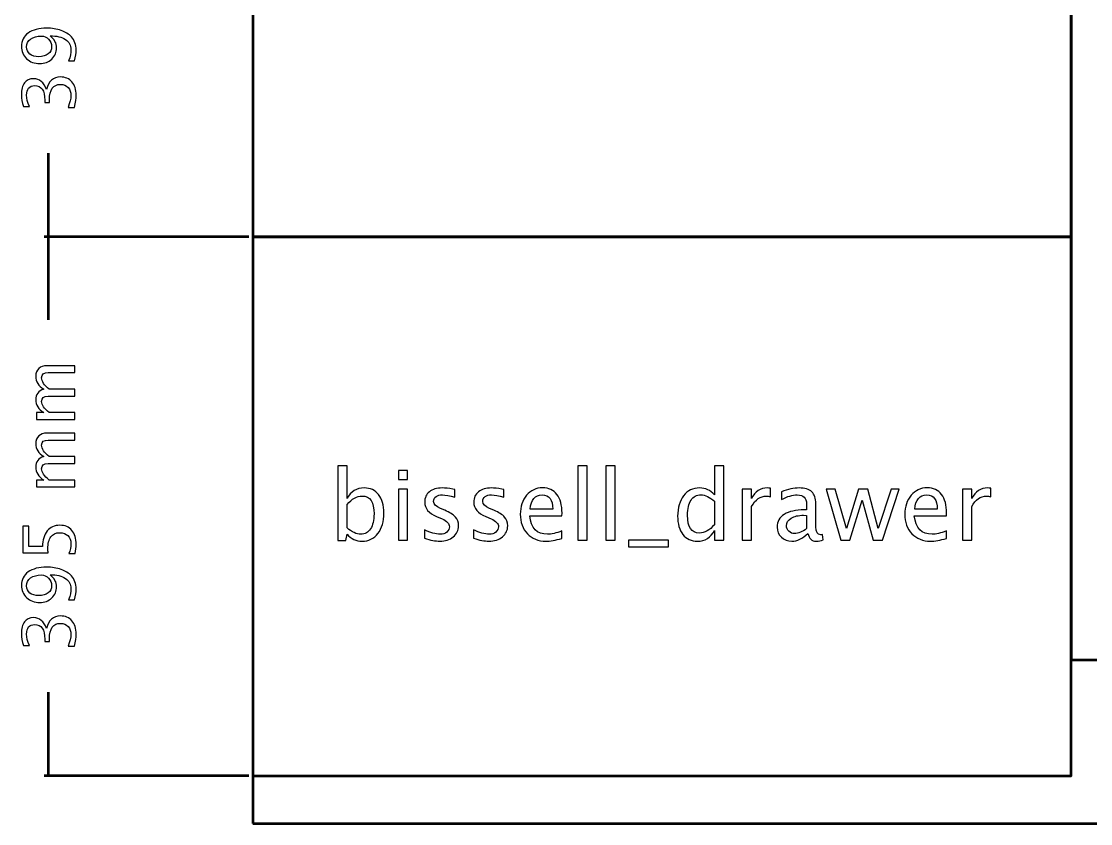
# Model space of a CAD drawing. Header units: centimetres. Extents: x -139 to 139, y -98 to 100.
# Drawn here: x -139 to -60.6, y -98.5 to -39.7 of the extents above; entities that cross this region are included whole.
import ezdxf

# ---------------------------------------------------------------- set-up
doc = ezdxf.new("R2010")
doc.units = ezdxf.units.CM
doc.header["$MEASUREMENT"] = 0
doc.layers.add('Layer 1', color=7, linetype='Continuous')

msp = doc.modelspace()

# ---------------------------------------------------------------- linework, layer by layer
at = {"layer": 'Layer 1', "lineweight": 53}
msp.add_lwpolyline([(-122, -98.5), (121.99998, -98.5), (121.99998, 23.49998), (-122, 23.49998), (-122, -98.5)], close=True, dxfattribs=at)
at = {"layer": 'Layer 1', "color": 3, "lineweight": 53}
msp.add_lwpolyline([(-62, -86.50002), (-18, -86.50002), (-18, -31.50002), (-62, -31.50002), (-62, -86.50002)], close=True, dxfattribs=at)
at = {"layer": 'Layer 1', "color": 202, "lineweight": 53}
for points in [[(-122, -55.50002), (-122, -55.50002), (-122, -16.00002), (-122, -16.00002), (-122, -16.00002), (-122, -16.00002), (-62, -16.00002), (-62, -16.00002), (-62, -16.00002), (-62, -16.00002), (-62, -55.50002), (-62, -55.50002), (-62, -55.50002), (-62, -55.50002), (-122, -55.50002), (-122, -55.50002)], [(-122, -95.00002), (-122, -95.00002), (-122, -55.50002), (-122, -55.50002), (-122, -55.50002), (-122, -55.50002), (-62, -55.50002), (-62, -55.50002), (-62, -55.50002), (-62, -55.50002), (-62, -95.00002), (-62, -95.00002), (-62, -95.00002), (-62, -95.00002), (-122, -95.00002), (-122, -95.00002)]]:
    msp.add_open_spline(points, degree=3, knots=[0, 0, 0, 0, 0.2, 0.2, 0.2, 0.2, 0.4, 0.4, 0.4, 0.4, 0.6, 0.6, 0.6, 0.6, 1, 1, 1, 1], dxfattribs=at)
at = {"layer": 'Layer 1'}
for points, knots in [([(-135.06061, -42.59743), (-135.06061, -42.59743), (-135.49452, -42.59743), (-135.49452, -42.59743), (-135.49452, -42.59743), (-135.38163, -42.27376), (-135.32519, -41.99859), (-135.32519, -41.77105), (-135.32519, -41.77105), (-135.32519, -41.45443), (-135.46013, -41.20661), (-135.73, -41.02845), (-135.73, -41.02845), (-135.99988, -40.8503), (-136.37558, -40.76122), (-136.85624, -40.76122), (-136.85624, -40.76122), (-136.53786, -41.01963), (-136.37823, -41.31332), (-136.37823, -41.64317), (-136.37823, -41.64317), (-136.37823, -41.96508), (-136.49641, -42.23848), (-136.73365, -42.46249), (-136.73365, -42.46249), (-136.9709, -42.68651), (-137.25929, -42.79851), (-137.6006, -42.79851), (-137.6006, -42.79851), (-137.99219, -42.79851), (-138.31674, -42.67945), (-138.57427, -42.44044), (-138.57427, -42.44044), (-138.8318, -42.20232), (-138.96056, -41.90246), (-138.96056, -41.54086), (-138.96056, -41.54086), (-138.96056, -41.12547), (-138.79387, -40.79827), (-138.4605, -40.55926), (-138.4605, -40.55926), (-138.12712, -40.32025), (-137.67116, -40.20031), (-137.09172, -40.20031), (-137.09172, -40.20031), (-136.72307, -40.20031), (-136.37647, -40.25764), (-136.05191, -40.37317), (-136.05191, -40.37317), (-135.72647, -40.4887), (-135.47424, -40.64304), (-135.29344, -40.83795), (-135.29344, -40.83795), (-135.06061, -41.08666), (-134.94419, -41.41474), (-134.94419, -41.82044), (-134.94419, -41.82044), (-134.94419, -42.02064), (-134.983, -42.27905), (-135.06061, -42.59743)], [0, 0, 0, 0, 0.0625, 0.0625, 0.0625, 0.0625, 0.125, 0.125, 0.125, 0.125, 0.1875, 0.1875, 0.1875, 0.1875, 0.25, 0.25, 0.25, 0.25, 0.3125, 0.3125, 0.3125, 0.3125, 0.375, 0.375, 0.375, 0.375, 0.4375, 0.4375, 0.4375, 0.4375, 0.5, 0.5, 0.5, 0.5, 0.5625, 0.5625, 0.5625, 0.5625, 0.625, 0.625, 0.625, 0.625, 0.6875, 0.6875, 0.6875, 0.6875, 0.75, 0.75, 0.75, 0.75, 0.8125, 0.8125, 0.8125, 0.8125, 0.875, 0.875, 0.875, 0.875, 1, 1, 1, 1]), ([(-137.68703, -42.29051), (-137.39599, -42.29051), (-137.16581, -42.22437), (-136.99647, -42.09208), (-136.99647, -42.09208), (-136.82802, -41.95979), (-136.74335, -41.78163), (-136.74335, -41.55674), (-136.74335, -41.55674), (-136.74335, -41.34066), (-136.81656, -41.15634), (-136.96296, -41.00464), (-136.96296, -41.00464), (-137.10936, -40.85295), (-137.28663, -40.7771), (-137.49301, -40.7771), (-137.49301, -40.7771), (-137.81933, -40.7771), (-138.08214, -40.8503), (-138.28058, -40.99759), (-138.28058, -40.99759), (-138.4799, -41.14399), (-138.57956, -41.33625), (-138.57956, -41.57526), (-138.57956, -41.57526), (-138.57956, -41.79839), (-138.50019, -41.97301), (-138.34144, -42.10001), (-138.34144, -42.10001), (-138.18269, -42.22701), (-137.96485, -42.29051), (-137.68703, -42.29051)], [0, 0, 0, 0, 0.11111111, 0.11111111, 0.11111111, 0.11111111, 0.22222222, 0.22222222, 0.22222222, 0.22222222, 0.33333333, 0.33333333, 0.33333333, 0.33333333, 0.44444444, 0.44444444, 0.44444444, 0.44444444, 0.55555556, 0.55555556, 0.55555556, 0.55555556, 0.66666667, 0.66666667, 0.66666667, 0.66666667, 0.77777778, 0.77777778, 0.77777778, 0.77777778, 1, 1, 1, 1]), ([(-135.0659, -46.00702), (-135.0659, -46.00702), (-135.54215, -46.00702), (-135.54215, -46.00702), (-135.54215, -46.00702), (-135.39751, -45.64366), (-135.32519, -45.35879), (-135.32519, -45.14977), (-135.32519, -45.14977), (-135.32519, -44.90371), (-135.39575, -44.70527), (-135.53774, -44.5527), (-135.53774, -44.5527), (-135.67973, -44.40012), (-135.86494, -44.32427), (-136.09248, -44.32427), (-136.09248, -44.32427), (-136.63223, -44.32427), (-136.9021, -44.69998), (-136.9021, -45.4514), (-136.9021, -45.4514), (-136.9021, -45.4514), (-136.9021, -45.65248), (-136.9021, -45.65248), (-136.9021, -45.65248), (-136.9021, -45.65248), (-137.24342, -45.65248), (-137.24342, -45.65248), (-137.24342, -45.65248), (-137.24342, -45.65248), (-137.24606, -45.47433), (-137.24606, -45.47433), (-137.24606, -45.47433), (-137.24606, -44.76789), (-137.49477, -44.41423), (-137.99307, -44.41423), (-137.99307, -44.41423), (-138.38377, -44.41423), (-138.57956, -44.64883), (-138.57956, -45.11714), (-138.57956, -45.11714), (-138.57956, -45.36849), (-138.50724, -45.64719), (-138.3626, -45.9541), (-138.3626, -45.9541), (-138.3626, -45.9541), (-138.8071, -45.9541), (-138.8071, -45.9541), (-138.8071, -45.9541), (-138.90941, -45.65336), (-138.96056, -45.3632), (-138.96056, -45.08451), (-138.96056, -45.08451), (-138.96056, -44.70527), (-138.88471, -44.41335), (-138.73302, -44.2105), (-138.73302, -44.2105), (-138.58221, -44.00766), (-138.3626, -43.90623), (-138.07509, -43.90623), (-138.07509, -43.90623), (-137.62618, -43.90623), (-137.30603, -44.1717), (-137.11553, -44.70351), (-137.11553, -44.70351), (-136.97178, -44.08703), (-136.63399, -43.77923), (-136.10042, -43.77923), (-136.10042, -43.77923), (-135.74058, -43.77923), (-135.45748, -43.89829), (-135.25199, -44.13554), (-135.25199, -44.13554), (-135.0465, -44.37278), (-134.94419, -44.6991), (-134.94419, -45.11361), (-134.94419, -45.11361), (-134.94419, -45.34997), (-134.98476, -45.64719), (-135.0659, -46.00702)], [0, 0, 0, 0, 0.04761905, 0.04761905, 0.04761905, 0.04761905, 0.0952381, 0.0952381, 0.0952381, 0.0952381, 0.14285714, 0.14285714, 0.14285714, 0.14285714, 0.19047619, 0.19047619, 0.19047619, 0.19047619, 0.23809524, 0.23809524, 0.23809524, 0.23809524, 0.28571429, 0.28571429, 0.28571429, 0.28571429, 0.33333333, 0.33333333, 0.33333333, 0.33333333, 0.38095238, 0.38095238, 0.38095238, 0.38095238, 0.42857143, 0.42857143, 0.42857143, 0.42857143, 0.47619048, 0.47619048, 0.47619048, 0.47619048, 0.52380952, 0.52380952, 0.52380952, 0.52380952, 0.57142857, 0.57142857, 0.57142857, 0.57142857, 0.61904762, 0.61904762, 0.61904762, 0.61904762, 0.66666667, 0.66666667, 0.66666667, 0.66666667, 0.71428571, 0.71428571, 0.71428571, 0.71428571, 0.76190476, 0.76190476, 0.76190476, 0.76190476, 0.80952381, 0.80952381, 0.80952381, 0.80952381, 0.85714286, 0.85714286, 0.85714286, 0.85714286, 0.9047619, 0.9047619, 0.9047619, 0.9047619, 1, 1, 1, 1]), ([(-135.03944, -68.88592), (-135.03944, -68.88592), (-137.84402, -68.88592), (-137.84402, -68.88592), (-137.84402, -68.88592), (-137.84402, -68.88592), (-137.84402, -68.37792), (-137.84402, -68.37792), (-137.84402, -68.37792), (-137.84402, -68.37792), (-137.31397, -68.37792), (-137.31397, -68.37792), (-137.31397, -68.37792), (-137.70644, -68.1301), (-137.90223, -67.8126), (-137.90223, -67.42366), (-137.90223, -67.42366), (-137.90223, -67.04883), (-137.70644, -66.79395), (-137.31397, -66.65813), (-137.31397, -66.65813), (-137.70996, -66.41736), (-137.90752, -66.10339), (-137.90752, -65.71798), (-137.90752, -65.71798), (-137.90752, -65.47192), (-137.8352, -65.28054), (-137.68968, -65.14384), (-137.68968, -65.14384), (-137.54416, -65.00713), (-137.34043, -64.93834), (-137.07849, -64.93834), (-137.07849, -64.93834), (-137.07849, -64.93834), (-135.03944, -64.93834), (-135.03944, -64.93834), (-135.03944, -64.93834), (-135.03944, -64.93834), (-135.03944, -65.44634), (-135.03944, -65.44634), (-135.03944, -65.44634), (-135.03944, -65.44634), (-136.99471, -65.44634), (-136.99471, -65.44634), (-136.99471, -65.44634), (-137.31397, -65.44634), (-137.4736, -65.57334), (-137.4736, -65.82734), (-137.4736, -65.82734), (-137.4736, -66.09104), (-137.28751, -66.36797), (-136.91445, -66.65813), (-136.91445, -66.65813), (-136.91445, -66.65813), (-135.03944, -66.65813), (-135.03944, -66.65813), (-135.03944, -66.65813), (-135.03944, -66.65813), (-135.03944, -67.16613), (-135.03944, -67.16613), (-135.03944, -67.16613), (-135.03944, -67.16613), (-136.99647, -67.16613), (-136.99647, -67.16613), (-136.99647, -67.16613), (-137.31838, -67.16613), (-137.4789, -67.29489), (-137.4789, -67.5533), (-137.4789, -67.5533), (-137.4789, -67.80995), (-137.29192, -68.08512), (-136.9171, -68.37792), (-136.9171, -68.37792), (-136.9171, -68.37792), (-135.03944, -68.37792), (-135.03944, -68.37792), (-135.03944, -68.37792), (-135.03944, -68.37792), (-135.03944, -68.88592), (-135.03944, -68.88592)], [0, 0, 0, 0, 0.04761905, 0.04761905, 0.04761905, 0.04761905, 0.0952381, 0.0952381, 0.0952381, 0.0952381, 0.14285714, 0.14285714, 0.14285714, 0.14285714, 0.19047619, 0.19047619, 0.19047619, 0.19047619, 0.23809524, 0.23809524, 0.23809524, 0.23809524, 0.28571429, 0.28571429, 0.28571429, 0.28571429, 0.33333333, 0.33333333, 0.33333333, 0.33333333, 0.38095238, 0.38095238, 0.38095238, 0.38095238, 0.42857143, 0.42857143, 0.42857143, 0.42857143, 0.47619048, 0.47619048, 0.47619048, 0.47619048, 0.52380952, 0.52380952, 0.52380952, 0.52380952, 0.57142857, 0.57142857, 0.57142857, 0.57142857, 0.61904762, 0.61904762, 0.61904762, 0.61904762, 0.66666667, 0.66666667, 0.66666667, 0.66666667, 0.71428571, 0.71428571, 0.71428571, 0.71428571, 0.76190476, 0.76190476, 0.76190476, 0.76190476, 0.80952381, 0.80952381, 0.80952381, 0.80952381, 0.85714286, 0.85714286, 0.85714286, 0.85714286, 0.9047619, 0.9047619, 0.9047619, 0.9047619, 1, 1, 1, 1]), ([(-135.03944, -73.82657), (-135.03944, -73.82657), (-137.84402, -73.82657), (-137.84402, -73.82657), (-137.84402, -73.82657), (-137.84402, -73.82657), (-137.84402, -73.31857), (-137.84402, -73.31857), (-137.84402, -73.31857), (-137.84402, -73.31857), (-137.31397, -73.31857), (-137.31397, -73.31857), (-137.31397, -73.31857), (-137.70644, -73.07075), (-137.90223, -72.75325), (-137.90223, -72.36431), (-137.90223, -72.36431), (-137.90223, -71.98948), (-137.70644, -71.7346), (-137.31397, -71.59878), (-137.31397, -71.59878), (-137.70996, -71.35801), (-137.90752, -71.04404), (-137.90752, -70.65863), (-137.90752, -70.65863), (-137.90752, -70.41257), (-137.8352, -70.22119), (-137.68968, -70.08449), (-137.68968, -70.08449), (-137.54416, -69.94778), (-137.34043, -69.87899), (-137.07849, -69.87899), (-137.07849, -69.87899), (-137.07849, -69.87899), (-135.03944, -69.87899), (-135.03944, -69.87899), (-135.03944, -69.87899), (-135.03944, -69.87899), (-135.03944, -70.38699), (-135.03944, -70.38699), (-135.03944, -70.38699), (-135.03944, -70.38699), (-136.99471, -70.38699), (-136.99471, -70.38699), (-136.99471, -70.38699), (-137.31397, -70.38699), (-137.4736, -70.51399), (-137.4736, -70.76799), (-137.4736, -70.76799), (-137.4736, -71.03169), (-137.28751, -71.30862), (-136.91445, -71.59878), (-136.91445, -71.59878), (-136.91445, -71.59878), (-135.03944, -71.59878), (-135.03944, -71.59878), (-135.03944, -71.59878), (-135.03944, -71.59878), (-135.03944, -72.10678), (-135.03944, -72.10678), (-135.03944, -72.10678), (-135.03944, -72.10678), (-136.99647, -72.10678), (-136.99647, -72.10678), (-136.99647, -72.10678), (-137.31838, -72.10678), (-137.4789, -72.23554), (-137.4789, -72.49395), (-137.4789, -72.49395), (-137.4789, -72.7506), (-137.29192, -73.02577), (-136.9171, -73.31857), (-136.9171, -73.31857), (-136.9171, -73.31857), (-135.03944, -73.31857), (-135.03944, -73.31857), (-135.03944, -73.31857), (-135.03944, -73.31857), (-135.03944, -73.82657), (-135.03944, -73.82657)], [0, 0, 0, 0, 0.04761905, 0.04761905, 0.04761905, 0.04761905, 0.0952381, 0.0952381, 0.0952381, 0.0952381, 0.14285714, 0.14285714, 0.14285714, 0.14285714, 0.19047619, 0.19047619, 0.19047619, 0.19047619, 0.23809524, 0.23809524, 0.23809524, 0.23809524, 0.28571429, 0.28571429, 0.28571429, 0.28571429, 0.33333333, 0.33333333, 0.33333333, 0.33333333, 0.38095238, 0.38095238, 0.38095238, 0.38095238, 0.42857143, 0.42857143, 0.42857143, 0.42857143, 0.47619048, 0.47619048, 0.47619048, 0.47619048, 0.52380952, 0.52380952, 0.52380952, 0.52380952, 0.57142857, 0.57142857, 0.57142857, 0.57142857, 0.61904762, 0.61904762, 0.61904762, 0.61904762, 0.66666667, 0.66666667, 0.66666667, 0.66666667, 0.71428571, 0.71428571, 0.71428571, 0.71428571, 0.76190476, 0.76190476, 0.76190476, 0.76190476, 0.80952381, 0.80952381, 0.80952381, 0.80952381, 0.85714286, 0.85714286, 0.85714286, 0.85714286, 0.9047619, 0.9047619, 0.9047619, 0.9047619, 1, 1, 1, 1]), ([(-115.75961, -77.75827), (-115.75961, -77.75827), (-115.75961, -72.2761), (-115.75961, -72.2761), (-115.75961, -72.2761), (-115.75961, -72.2761), (-115.08227, -72.2761), (-115.08227, -72.2761), (-115.08227, -72.2761), (-115.08227, -72.2761), (-115.08227, -74.68323), (-115.08227, -74.68323), (-115.08227, -74.68323), (-114.80475, -74.15994), (-114.3873, -73.89888), (-113.83109, -73.89888), (-113.83109, -73.89888), (-113.38071, -73.89888), (-113.02675, -74.06234), (-112.76805, -74.39042), (-112.76805, -74.39042), (-112.50934, -74.7185), (-112.37999, -75.16653), (-112.37999, -75.7345), (-112.37999, -75.7345), (-112.37999, -76.35304), (-112.52698, -76.85281), (-112.81979, -77.23146), (-112.81979, -77.23146), (-113.1126, -77.61128), (-113.4983, -77.80061), (-113.97573, -77.80061), (-113.97573, -77.80061), (-114.41905, -77.80061), (-114.78829, -77.63127), (-115.08227, -77.29143), (-115.08227, -77.29143), (-115.08227, -77.29143), (-115.16459, -77.75827), (-115.16459, -77.75827), (-115.16459, -77.75827), (-115.16459, -77.75827), (-115.75961, -77.75827), (-115.75961, -77.75827)], [0, 0, 0, 0, 0.08333333, 0.08333333, 0.08333333, 0.08333333, 0.16666667, 0.16666667, 0.16666667, 0.16666667, 0.25, 0.25, 0.25, 0.25, 0.33333333, 0.33333333, 0.33333333, 0.33333333, 0.41666667, 0.41666667, 0.41666667, 0.41666667, 0.5, 0.5, 0.5, 0.5, 0.58333333, 0.58333333, 0.58333333, 0.58333333, 0.66666667, 0.66666667, 0.66666667, 0.66666667, 0.75, 0.75, 0.75, 0.75, 0.83333333, 0.83333333, 0.83333333, 0.83333333, 1, 1, 1, 1]), ([(-111.31931, -73.2921), (-111.31931, -73.2921), (-111.31931, -72.61477), (-111.31931, -72.61477), (-111.31931, -72.61477), (-111.31931, -72.61477), (-110.64197, -72.61477), (-110.64197, -72.61477), (-110.64197, -72.61477), (-110.64197, -72.61477), (-110.64197, -73.2921), (-110.64197, -73.2921), (-110.64197, -73.2921), (-110.64197, -73.2921), (-111.31931, -73.2921), (-111.31931, -73.2921)], [0, 0, 0, 0, 0.2, 0.2, 0.2, 0.2, 0.4, 0.4, 0.4, 0.4, 0.6, 0.6, 0.6, 0.6, 1, 1, 1, 1]), ([(-98.15481, -77.71594), (-98.15481, -77.71594), (-98.15481, -72.2761), (-98.15481, -72.2761), (-98.15481, -72.2761), (-98.15481, -72.2761), (-97.47747, -72.2761), (-97.47747, -72.2761), (-97.47747, -72.2761), (-97.47747, -72.2761), (-97.47747, -77.71594), (-97.47747, -77.71594), (-97.47747, -77.71594), (-97.47747, -77.71594), (-98.15481, -77.71594), (-98.15481, -77.71594)], [0, 0, 0, 0, 0.2, 0.2, 0.2, 0.2, 0.4, 0.4, 0.4, 0.4, 0.6, 0.6, 0.6, 0.6, 1, 1, 1, 1]), ([(-96.11575, -77.71594), (-96.11575, -77.71594), (-96.11575, -72.2761), (-96.11575, -72.2761), (-96.11575, -72.2761), (-96.11575, -72.2761), (-95.43841, -72.2761), (-95.43841, -72.2761), (-95.43841, -72.2761), (-95.43841, -72.2761), (-95.43841, -77.71594), (-95.43841, -77.71594), (-95.43841, -77.71594), (-95.43841, -77.71594), (-96.11575, -77.71594), (-96.11575, -77.71594)], [0, 0, 0, 0, 0.2, 0.2, 0.2, 0.2, 0.4, 0.4, 0.4, 0.4, 0.6, 0.6, 0.6, 0.6, 1, 1, 1, 1]), ([(-88.14296, -77.71594), (-88.14296, -77.71594), (-88.14296, -77.01391), (-88.14296, -77.01391), (-88.14296, -77.01391), (-88.4193, -77.53838), (-88.83558, -77.80061), (-89.39179, -77.80061), (-89.39179, -77.80061), (-89.84335, -77.80061), (-90.19848, -77.63715), (-90.45718, -77.30907), (-90.45718, -77.30907), (-90.71589, -76.98099), (-90.84524, -76.53296), (-90.84524, -75.96499), (-90.84524, -75.96499), (-90.84524, -75.3441), (-90.69825, -74.84433), (-90.40544, -74.46568), (-90.40544, -74.46568), (-90.11146, -74.08821), (-89.72576, -73.89888), (-89.24716, -73.89888), (-89.24716, -73.89888), (-88.80383, -73.89888), (-88.43459, -74.06822), (-88.14296, -74.40806), (-88.14296, -74.40806), (-88.14296, -74.40806), (-88.14296, -72.2761), (-88.14296, -72.2761), (-88.14296, -72.2761), (-88.14296, -72.2761), (-87.46563, -72.2761), (-87.46563, -72.2761), (-87.46563, -72.2761), (-87.46563, -72.2761), (-87.46563, -77.71594), (-87.46563, -77.71594), (-87.46563, -77.71594), (-87.46563, -77.71594), (-88.14296, -77.71594), (-88.14296, -77.71594)], [0, 0, 0, 0, 0.08333333, 0.08333333, 0.08333333, 0.08333333, 0.16666667, 0.16666667, 0.16666667, 0.16666667, 0.25, 0.25, 0.25, 0.25, 0.33333333, 0.33333333, 0.33333333, 0.33333333, 0.41666667, 0.41666667, 0.41666667, 0.41666667, 0.5, 0.5, 0.5, 0.5, 0.58333333, 0.58333333, 0.58333333, 0.58333333, 0.66666667, 0.66666667, 0.66666667, 0.66666667, 0.75, 0.75, 0.75, 0.75, 0.83333333, 0.83333333, 0.83333333, 0.83333333, 1, 1, 1, 1]), ([(-111.31931, -77.71594), (-111.31931, -77.71594), (-111.31931, -73.97649), (-111.31931, -73.97649), (-111.31931, -73.97649), (-111.31931, -73.97649), (-110.64197, -73.97649), (-110.64197, -73.97649), (-110.64197, -73.97649), (-110.64197, -73.97649), (-110.64197, -77.71594), (-110.64197, -77.71594), (-110.64197, -77.71594), (-110.64197, -77.71594), (-111.31931, -77.71594), (-111.31931, -77.71594)], [0, 0, 0, 0, 0.2, 0.2, 0.2, 0.2, 0.4, 0.4, 0.4, 0.4, 0.6, 0.6, 0.6, 0.6, 1, 1, 1, 1]), ([(-109.4143, -77.58188), (-109.4143, -77.58188), (-109.4143, -76.961), (-109.4143, -76.961), (-109.4143, -76.961), (-108.97098, -77.18207), (-108.58645, -77.29261), (-108.25837, -77.29261), (-108.25837, -77.29261), (-108.06316, -77.29261), (-107.90088, -77.23969), (-107.77271, -77.13386), (-107.77271, -77.13386), (-107.64453, -77.0292), (-107.57986, -76.8975), (-107.57986, -76.73874), (-107.57986, -76.73874), (-107.57986, -76.50709), (-107.75977, -76.31541), (-108.11961, -76.16372), (-108.11961, -76.16372), (-108.11961, -76.16372), (-108.51589, -75.99556), (-108.51589, -75.99556), (-108.51589, -75.99556), (-109.10033, -75.75332), (-109.39314, -75.40289), (-109.39314, -74.94781), (-109.39314, -74.94781), (-109.39314, -74.62208), (-109.27789, -74.36572), (-109.04741, -74.17875), (-109.04741, -74.17875), (-108.81693, -73.99178), (-108.50061, -73.89888), (-108.09962, -73.89888), (-108.09962, -73.89888), (-107.89148, -73.89888), (-107.63277, -73.9271), (-107.32586, -73.98472), (-107.32586, -73.98472), (-107.32586, -73.98472), (-107.18474, -74.01177), (-107.18474, -74.01177), (-107.18474, -74.01177), (-107.18474, -74.01177), (-107.18474, -74.57622), (-107.18474, -74.57622), (-107.18474, -74.57622), (-107.56222, -74.46333), (-107.86325, -74.40688), (-108.08786, -74.40688), (-108.08786, -74.40688), (-108.28541, -74.40688), (-108.44181, -74.45039), (-108.56058, -74.53623), (-108.56058, -74.53623), (-108.67817, -74.62208), (-108.73697, -74.73732), (-108.73697, -74.88196), (-108.73697, -74.88196), (-108.73697, -75.08539), (-108.57234, -75.25825), (-108.2419, -75.39819), (-108.2419, -75.39819), (-108.2419, -75.39819), (-107.91617, -75.53577), (-107.91617, -75.53577), (-107.91617, -75.53577), (-107.54693, -75.69099), (-107.28587, -75.85562), (-107.133, -76.02849), (-107.133, -76.02849), (-106.97896, -76.20135), (-106.90252, -76.41772), (-106.90252, -76.67642), (-106.90252, -76.67642), (-106.90252, -77.0045), (-107.03187, -77.27379), (-107.29175, -77.48428), (-107.29175, -77.48428), (-107.55046, -77.69477), (-107.88207, -77.80061), (-108.28541, -77.80061), (-108.28541, -77.80061), (-108.59586, -77.80061), (-108.97098, -77.7277), (-109.4143, -77.58188)], [0, 0, 0, 0, 0.04347826, 0.04347826, 0.04347826, 0.04347826, 0.08695652, 0.08695652, 0.08695652, 0.08695652, 0.13043478, 0.13043478, 0.13043478, 0.13043478, 0.17391304, 0.17391304, 0.17391304, 0.17391304, 0.2173913, 0.2173913, 0.2173913, 0.2173913, 0.26086957, 0.26086957, 0.26086957, 0.26086957, 0.30434783, 0.30434783, 0.30434783, 0.30434783, 0.34782609, 0.34782609, 0.34782609, 0.34782609, 0.39130435, 0.39130435, 0.39130435, 0.39130435, 0.43478261, 0.43478261, 0.43478261, 0.43478261, 0.47826087, 0.47826087, 0.47826087, 0.47826087, 0.52173913, 0.52173913, 0.52173913, 0.52173913, 0.56521739, 0.56521739, 0.56521739, 0.56521739, 0.60869565, 0.60869565, 0.60869565, 0.60869565, 0.65217391, 0.65217391, 0.65217391, 0.65217391, 0.69565217, 0.69565217, 0.69565217, 0.69565217, 0.73913043, 0.73913043, 0.73913043, 0.73913043, 0.7826087, 0.7826087, 0.7826087, 0.7826087, 0.82608696, 0.82608696, 0.82608696, 0.82608696, 0.86956522, 0.86956522, 0.86956522, 0.86956522, 0.91304348, 0.91304348, 0.91304348, 0.91304348, 1, 1, 1, 1]), ([(-105.81714, -77.58188), (-105.81714, -77.58188), (-105.81714, -76.961), (-105.81714, -76.961), (-105.81714, -76.961), (-105.37382, -77.18207), (-104.98929, -77.29261), (-104.66121, -77.29261), (-104.66121, -77.29261), (-104.466, -77.29261), (-104.30372, -77.23969), (-104.17555, -77.13386), (-104.17555, -77.13386), (-104.04737, -77.0292), (-103.9827, -76.8975), (-103.9827, -76.73874), (-103.9827, -76.73874), (-103.9827, -76.50709), (-104.16261, -76.31541), (-104.52245, -76.16372), (-104.52245, -76.16372), (-104.52245, -76.16372), (-104.91873, -75.99556), (-104.91873, -75.99556), (-104.91873, -75.99556), (-105.50317, -75.75332), (-105.79598, -75.40289), (-105.79598, -74.94781), (-105.79598, -74.94781), (-105.79598, -74.62208), (-105.68073, -74.36572), (-105.45025, -74.17875), (-105.45025, -74.17875), (-105.21977, -73.99178), (-104.90345, -73.89888), (-104.50246, -73.89888), (-104.50246, -73.89888), (-104.29432, -73.89888), (-104.03561, -73.9271), (-103.7287, -73.98472), (-103.7287, -73.98472), (-103.7287, -73.98472), (-103.58758, -74.01177), (-103.58758, -74.01177), (-103.58758, -74.01177), (-103.58758, -74.01177), (-103.58758, -74.57622), (-103.58758, -74.57622), (-103.58758, -74.57622), (-103.96506, -74.46333), (-104.26609, -74.40688), (-104.4907, -74.40688), (-104.4907, -74.40688), (-104.68825, -74.40688), (-104.84465, -74.45039), (-104.96342, -74.53623), (-104.96342, -74.53623), (-105.08101, -74.62208), (-105.13981, -74.73732), (-105.13981, -74.88196), (-105.13981, -74.88196), (-105.13981, -75.08539), (-104.97518, -75.25825), (-104.64474, -75.39819), (-104.64474, -75.39819), (-104.64474, -75.39819), (-104.31901, -75.53577), (-104.31901, -75.53577), (-104.31901, -75.53577), (-103.94977, -75.69099), (-103.68871, -75.85562), (-103.53584, -76.02849), (-103.53584, -76.02849), (-103.3818, -76.20135), (-103.30536, -76.41772), (-103.30536, -76.67642), (-103.30536, -76.67642), (-103.30536, -77.0045), (-103.43471, -77.27379), (-103.69459, -77.48428), (-103.69459, -77.48428), (-103.9533, -77.69477), (-104.28491, -77.80061), (-104.68825, -77.80061), (-104.68825, -77.80061), (-104.9987, -77.80061), (-105.37382, -77.7277), (-105.81714, -77.58188)], [0, 0, 0, 0, 0.04347826, 0.04347826, 0.04347826, 0.04347826, 0.08695652, 0.08695652, 0.08695652, 0.08695652, 0.13043478, 0.13043478, 0.13043478, 0.13043478, 0.17391304, 0.17391304, 0.17391304, 0.17391304, 0.2173913, 0.2173913, 0.2173913, 0.2173913, 0.26086957, 0.26086957, 0.26086957, 0.26086957, 0.30434783, 0.30434783, 0.30434783, 0.30434783, 0.34782609, 0.34782609, 0.34782609, 0.34782609, 0.39130435, 0.39130435, 0.39130435, 0.39130435, 0.43478261, 0.43478261, 0.43478261, 0.43478261, 0.47826087, 0.47826087, 0.47826087, 0.47826087, 0.52173913, 0.52173913, 0.52173913, 0.52173913, 0.56521739, 0.56521739, 0.56521739, 0.56521739, 0.60869565, 0.60869565, 0.60869565, 0.60869565, 0.65217391, 0.65217391, 0.65217391, 0.65217391, 0.69565217, 0.69565217, 0.69565217, 0.69565217, 0.73913043, 0.73913043, 0.73913043, 0.73913043, 0.7826087, 0.7826087, 0.7826087, 0.7826087, 0.82608696, 0.82608696, 0.82608696, 0.82608696, 0.86956522, 0.86956522, 0.86956522, 0.86956522, 0.91304348, 0.91304348, 0.91304348, 0.91304348, 1, 1, 1, 1]), ([(-99.34131, -77.596), (-99.7964, -77.7324), (-100.18563, -77.80061), (-100.51018, -77.80061), (-100.51018, -77.80061), (-101.06405, -77.80061), (-101.51443, -77.61716), (-101.86132, -77.25145), (-101.86132, -77.25145), (-102.20822, -76.88574), (-102.38226, -76.41184), (-102.38226, -75.82858), (-102.38226, -75.82858), (-102.38226, -75.26296), (-102.22939, -74.79847), (-101.92247, -74.4351), (-101.92247, -74.4351), (-101.61556, -74.07292), (-101.2228, -73.89183), (-100.74419, -73.89183), (-100.74419, -73.89183), (-100.29146, -73.89183), (-99.94104, -74.05293), (-99.69409, -74.37513), (-99.69409, -74.37513), (-99.44715, -74.69734), (-99.32367, -75.1536), (-99.32367, -75.74509), (-99.32367, -75.74509), (-99.32367, -75.74509), (-99.3272, -75.95205), (-99.3272, -75.95205), (-99.3272, -75.95205), (-99.3272, -75.95205), (-101.69081, -75.95205), (-101.69081, -75.95205), (-101.69081, -75.95205), (-101.59204, -76.84575), (-101.15577, -77.29261), (-100.38318, -77.29261), (-100.38318, -77.29261), (-100.09979, -77.29261), (-99.75289, -77.21264), (-99.34131, -77.05272), (-99.34131, -77.05272), (-99.34131, -77.05272), (-99.34131, -77.596), (-99.34131, -77.596)], [0, 0, 0, 0, 0.07692308, 0.07692308, 0.07692308, 0.07692308, 0.15384615, 0.15384615, 0.15384615, 0.15384615, 0.23076923, 0.23076923, 0.23076923, 0.23076923, 0.30769231, 0.30769231, 0.30769231, 0.30769231, 0.38461538, 0.38461538, 0.38461538, 0.38461538, 0.46153846, 0.46153846, 0.46153846, 0.46153846, 0.53846154, 0.53846154, 0.53846154, 0.53846154, 0.61538462, 0.61538462, 0.61538462, 0.61538462, 0.69230769, 0.69230769, 0.69230769, 0.69230769, 0.76923077, 0.76923077, 0.76923077, 0.76923077, 0.84615385, 0.84615385, 0.84615385, 0.84615385, 1, 1, 1, 1]), ([(-101.65554, -75.44405), (-101.65554, -75.44405), (-100.00454, -75.44405), (-100.00454, -75.44405), (-100.00454, -75.44405), (-100.00454, -74.7479), (-100.26442, -74.39983), (-100.783, -74.39983), (-100.783, -74.39983), (-101.30511, -74.39983), (-101.59556, -74.7479), (-101.65554, -75.44405)], [0, 0, 0, 0, 0.25, 0.25, 0.25, 0.25, 0.5, 0.5, 0.5, 0.5, 1, 1, 1, 1]), ([(-88.14296, -74.87137), (-88.49456, -74.5621), (-88.82735, -74.40688), (-89.1425, -74.40688), (-89.1425, -74.40688), (-89.45294, -74.40688), (-89.69283, -74.53623), (-89.86334, -74.79611), (-89.86334, -74.79611), (-90.03385, -75.05482), (-90.11852, -75.42171), (-90.11852, -75.89678), (-90.11852, -75.89678), (-90.11852, -76.77049), (-89.82924, -77.20794), (-89.24951, -77.20794), (-89.24951, -77.20794), (-88.87321, -77.20794), (-88.50397, -77.00215), (-88.14296, -76.59175), (-88.14296, -76.59175), (-88.14296, -76.59175), (-88.14296, -74.87137), (-88.14296, -74.87137)], [0, 0, 0, 0, 0.14285714, 0.14285714, 0.14285714, 0.14285714, 0.28571429, 0.28571429, 0.28571429, 0.28571429, 0.42857143, 0.42857143, 0.42857143, 0.42857143, 0.57142857, 0.57142857, 0.57142857, 0.57142857, 0.71428571, 0.71428571, 0.71428571, 0.71428571, 1, 1, 1, 1]), ([(-86.10861, -77.71594), (-86.10861, -77.71594), (-86.10861, -73.97649), (-86.10861, -73.97649), (-86.10861, -73.97649), (-86.10861, -73.97649), (-85.43127, -73.97649), (-85.43127, -73.97649), (-85.43127, -73.97649), (-85.43127, -73.97649), (-85.43127, -74.68323), (-85.43127, -74.68323), (-85.43127, -74.68323), (-85.16199, -74.15994), (-84.77158, -73.89888), (-84.25887, -73.89888), (-84.25887, -73.89888), (-84.18949, -73.89888), (-84.11659, -73.90476), (-84.04133, -73.91652), (-84.04133, -73.91652), (-84.04133, -73.91652), (-84.04133, -74.55035), (-84.04133, -74.55035), (-84.04133, -74.55035), (-84.15892, -74.51154), (-84.2624, -74.49155), (-84.35177, -74.49155), (-84.35177, -74.49155), (-84.78216, -74.49155), (-85.14199, -74.74555), (-85.43127, -75.25473), (-85.43127, -75.25473), (-85.43127, -75.25473), (-85.43127, -77.71594), (-85.43127, -77.71594), (-85.43127, -77.71594), (-85.43127, -77.71594), (-86.10861, -77.71594), (-86.10861, -77.71594)], [0, 0, 0, 0, 0.09090909, 0.09090909, 0.09090909, 0.09090909, 0.18181818, 0.18181818, 0.18181818, 0.18181818, 0.27272727, 0.27272727, 0.27272727, 0.27272727, 0.36363636, 0.36363636, 0.36363636, 0.36363636, 0.45454545, 0.45454545, 0.45454545, 0.45454545, 0.54545455, 0.54545455, 0.54545455, 0.54545455, 0.63636364, 0.63636364, 0.63636364, 0.63636364, 0.72727273, 0.72727273, 0.72727273, 0.72727273, 0.81818182, 0.81818182, 0.81818182, 0.81818182, 1, 1, 1, 1]), ([(-81.29436, -77.23969), (-81.70123, -77.61363), (-82.09282, -77.80061), (-82.46911, -77.80061), (-82.46911, -77.80061), (-82.77838, -77.80061), (-83.03591, -77.70418), (-83.23935, -77.51015), (-83.23935, -77.51015), (-83.44396, -77.31612), (-83.54626, -77.07153), (-83.54626, -76.77637), (-83.54626, -76.77637), (-83.54626, -76.36833), (-83.37458, -76.05436), (-83.03121, -75.83563), (-83.03121, -75.83563), (-82.68784, -75.61691), (-82.19512, -75.50755), (-81.55307, -75.50755), (-81.55307, -75.50755), (-81.55307, -75.50755), (-81.39432, -75.50755), (-81.39432, -75.50755), (-81.39432, -75.50755), (-81.39432, -75.50755), (-81.39432, -75.05717), (-81.39432, -75.05717), (-81.39432, -75.05717), (-81.39432, -74.62325), (-81.62009, -74.40688), (-82.07283, -74.40688), (-82.07283, -74.40688), (-82.42325, -74.40688), (-82.8066, -74.51742), (-83.22171, -74.73849), (-83.22171, -74.73849), (-83.22171, -74.73849), (-83.22171, -74.1811), (-83.22171, -74.1811), (-83.22171, -74.1811), (-82.76545, -73.99296), (-82.33506, -73.89888), (-81.93171, -73.89888), (-81.93171, -73.89888), (-81.51661, -73.89888), (-81.2097, -73.99296), (-81.01332, -74.18228), (-81.01332, -74.18228), (-80.81576, -74.3716), (-80.71698, -74.66323), (-80.71698, -75.05717), (-80.71698, -75.05717), (-80.71698, -75.05717), (-80.71698, -76.74698), (-80.71698, -76.74698), (-80.71698, -76.74698), (-80.71698, -77.13386), (-80.59821, -77.32788), (-80.3595, -77.32788), (-80.3595, -77.32788), (-80.3301, -77.32788), (-80.28659, -77.32318), (-80.22897, -77.31377), (-80.22897, -77.31377), (-80.22897, -77.31377), (-80.18076, -77.69007), (-80.18076, -77.69007), (-80.18076, -77.69007), (-80.33481, -77.76415), (-80.50414, -77.80061), (-80.68994, -77.80061), (-80.68994, -77.80061), (-81.00626, -77.80061), (-81.20734, -77.61363), (-81.29436, -77.23969)], [0, 0, 0, 0, 0.05, 0.05, 0.05, 0.05, 0.1, 0.1, 0.1, 0.1, 0.15, 0.15, 0.15, 0.15, 0.2, 0.2, 0.2, 0.2, 0.25, 0.25, 0.25, 0.25, 0.3, 0.3, 0.3, 0.3, 0.35, 0.35, 0.35, 0.35, 0.4, 0.4, 0.4, 0.4, 0.45, 0.45, 0.45, 0.45, 0.5, 0.5, 0.5, 0.5, 0.55, 0.55, 0.55, 0.55, 0.6, 0.6, 0.6, 0.6, 0.65, 0.65, 0.65, 0.65, 0.7, 0.7, 0.7, 0.7, 0.75, 0.75, 0.75, 0.75, 0.8, 0.8, 0.8, 0.8, 0.85, 0.85, 0.85, 0.85, 0.9, 0.9, 0.9, 0.9, 1, 1, 1, 1]), ([(-78.88841, -77.71594), (-78.88841, -77.71594), (-79.96086, -73.97649), (-79.96086, -73.97649), (-79.96086, -73.97649), (-79.96086, -73.97649), (-79.29999, -73.97649), (-79.29999, -73.97649), (-79.29999, -73.97649), (-79.29999, -73.97649), (-78.47801, -76.87986), (-78.47801, -76.87986), (-78.47801, -76.87986), (-78.47801, -76.87986), (-77.59136, -73.97649), (-77.59136, -73.97649), (-77.59136, -73.97649), (-77.59136, -73.97649), (-76.91403, -73.97649), (-76.91403, -73.97649), (-76.91403, -73.97649), (-76.91403, -73.97649), (-76.13439, -76.87515), (-76.13439, -76.87515), (-76.13439, -76.87515), (-76.13439, -76.87515), (-75.1913, -73.97649), (-75.1913, -73.97649), (-75.1913, -73.97649), (-75.1913, -73.97649), (-74.61274, -73.97649), (-74.61274, -73.97649), (-74.61274, -73.97649), (-74.61274, -73.97649), (-75.83335, -77.71594), (-75.83335, -77.71594), (-75.83335, -77.71594), (-75.83335, -77.71594), (-76.51069, -77.71594), (-76.51069, -77.71594), (-76.51069, -77.71594), (-76.51069, -77.71594), (-77.31267, -74.79964), (-77.31267, -74.79964), (-77.31267, -74.79964), (-77.31267, -74.79964), (-78.21108, -77.71594), (-78.21108, -77.71594), (-78.21108, -77.71594), (-78.21108, -77.71594), (-78.88841, -77.71594), (-78.88841, -77.71594)], [0, 0, 0, 0, 0.07142857, 0.07142857, 0.07142857, 0.07142857, 0.14285714, 0.14285714, 0.14285714, 0.14285714, 0.21428571, 0.21428571, 0.21428571, 0.21428571, 0.28571429, 0.28571429, 0.28571429, 0.28571429, 0.35714286, 0.35714286, 0.35714286, 0.35714286, 0.42857143, 0.42857143, 0.42857143, 0.42857143, 0.5, 0.5, 0.5, 0.5, 0.57142857, 0.57142857, 0.57142857, 0.57142857, 0.64285714, 0.64285714, 0.64285714, 0.64285714, 0.71428571, 0.71428571, 0.71428571, 0.71428571, 0.78571429, 0.78571429, 0.78571429, 0.78571429, 0.85714286, 0.85714286, 0.85714286, 0.85714286, 1, 1, 1, 1]), ([(-71.14493, -77.596), (-71.60002, -77.7324), (-71.98925, -77.80061), (-72.3138, -77.80061), (-72.3138, -77.80061), (-72.86767, -77.80061), (-73.31805, -77.61716), (-73.66494, -77.25145), (-73.66494, -77.25145), (-74.01184, -76.88574), (-74.18588, -76.41184), (-74.18588, -75.82858), (-74.18588, -75.82858), (-74.18588, -75.26296), (-74.03301, -74.79847), (-73.72609, -74.4351), (-73.72609, -74.4351), (-73.41918, -74.07292), (-73.02642, -73.89183), (-72.54781, -73.89183), (-72.54781, -73.89183), (-72.09508, -73.89183), (-71.74466, -74.05293), (-71.49771, -74.37513), (-71.49771, -74.37513), (-71.25077, -74.69734), (-71.12729, -75.1536), (-71.12729, -75.74509), (-71.12729, -75.74509), (-71.12729, -75.74509), (-71.13082, -75.95205), (-71.13082, -75.95205), (-71.13082, -75.95205), (-71.13082, -75.95205), (-73.49443, -75.95205), (-73.49443, -75.95205), (-73.49443, -75.95205), (-73.39566, -76.84575), (-72.95939, -77.29261), (-72.1868, -77.29261), (-72.1868, -77.29261), (-71.90341, -77.29261), (-71.55651, -77.21264), (-71.14493, -77.05272), (-71.14493, -77.05272), (-71.14493, -77.05272), (-71.14493, -77.596), (-71.14493, -77.596)], [0, 0, 0, 0, 0.07692308, 0.07692308, 0.07692308, 0.07692308, 0.15384615, 0.15384615, 0.15384615, 0.15384615, 0.23076923, 0.23076923, 0.23076923, 0.23076923, 0.30769231, 0.30769231, 0.30769231, 0.30769231, 0.38461538, 0.38461538, 0.38461538, 0.38461538, 0.46153846, 0.46153846, 0.46153846, 0.46153846, 0.53846154, 0.53846154, 0.53846154, 0.53846154, 0.61538462, 0.61538462, 0.61538462, 0.61538462, 0.69230769, 0.69230769, 0.69230769, 0.69230769, 0.76923077, 0.76923077, 0.76923077, 0.76923077, 0.84615385, 0.84615385, 0.84615385, 0.84615385, 1, 1, 1, 1]), ([(-73.45916, -75.44405), (-73.45916, -75.44405), (-71.80816, -75.44405), (-71.80816, -75.44405), (-71.80816, -75.44405), (-71.80816, -74.7479), (-72.06804, -74.39983), (-72.58662, -74.39983), (-72.58662, -74.39983), (-73.10873, -74.39983), (-73.39918, -74.7479), (-73.45916, -75.44405)], [0, 0, 0, 0, 0.25, 0.25, 0.25, 0.25, 0.5, 0.5, 0.5, 0.5, 1, 1, 1, 1]), ([(-69.95843, -77.71594), (-69.95843, -77.71594), (-69.95843, -73.97649), (-69.95843, -73.97649), (-69.95843, -73.97649), (-69.95843, -73.97649), (-69.28109, -73.97649), (-69.28109, -73.97649), (-69.28109, -73.97649), (-69.28109, -73.97649), (-69.28109, -74.68323), (-69.28109, -74.68323), (-69.28109, -74.68323), (-69.01181, -74.15994), (-68.6214, -73.89888), (-68.10869, -73.89888), (-68.10869, -73.89888), (-68.03931, -73.89888), (-67.96641, -73.90476), (-67.89115, -73.91652), (-67.89115, -73.91652), (-67.89115, -73.91652), (-67.89115, -74.55035), (-67.89115, -74.55035), (-67.89115, -74.55035), (-68.00874, -74.51154), (-68.11222, -74.49155), (-68.20159, -74.49155), (-68.20159, -74.49155), (-68.63198, -74.49155), (-68.99181, -74.74555), (-69.28109, -75.25473), (-69.28109, -75.25473), (-69.28109, -75.25473), (-69.28109, -77.71594), (-69.28109, -77.71594), (-69.28109, -77.71594), (-69.28109, -77.71594), (-69.95843, -77.71594), (-69.95843, -77.71594)], [0, 0, 0, 0, 0.09090909, 0.09090909, 0.09090909, 0.09090909, 0.18181818, 0.18181818, 0.18181818, 0.18181818, 0.27272727, 0.27272727, 0.27272727, 0.27272727, 0.36363636, 0.36363636, 0.36363636, 0.36363636, 0.45454545, 0.45454545, 0.45454545, 0.45454545, 0.54545455, 0.54545455, 0.54545455, 0.54545455, 0.63636364, 0.63636364, 0.63636364, 0.63636364, 0.72727273, 0.72727273, 0.72727273, 0.72727273, 0.81818182, 0.81818182, 0.81818182, 0.81818182, 1, 1, 1, 1]), ([(-115.08227, -76.82459), (-114.73302, -77.13621), (-114.40023, -77.29261), (-114.08391, -77.29261), (-114.08391, -77.29261), (-113.77229, -77.29261), (-113.53123, -77.16208), (-113.36189, -76.9022), (-113.36189, -76.9022), (-113.19138, -76.64232), (-113.10672, -76.27661), (-113.10672, -75.80388), (-113.10672, -75.80388), (-113.10672, -74.92899), (-113.39599, -74.49155), (-113.97455, -74.49155), (-113.97455, -74.49155), (-114.3532, -74.49155), (-114.72244, -74.69616), (-115.08227, -75.10656), (-115.08227, -75.10656), (-115.08227, -75.10656), (-115.08227, -76.82459), (-115.08227, -76.82459)], [0, 0, 0, 0, 0.14285714, 0.14285714, 0.14285714, 0.14285714, 0.28571429, 0.28571429, 0.28571429, 0.28571429, 0.42857143, 0.42857143, 0.42857143, 0.42857143, 0.57142857, 0.57142857, 0.57142857, 0.57142857, 0.71428571, 0.71428571, 0.71428571, 0.71428571, 1, 1, 1, 1]), ([(-81.39432, -76.87045), (-81.39432, -76.87045), (-81.39432, -75.90972), (-81.39432, -75.90972), (-81.39432, -75.90972), (-81.39432, -75.90972), (-81.61186, -75.90266), (-81.61186, -75.90266), (-81.61186, -75.90266), (-81.98816, -75.90266), (-82.29155, -75.97204), (-82.52321, -76.1108), (-82.52321, -76.1108), (-82.75369, -76.25074), (-82.86893, -76.43536), (-82.86893, -76.66584), (-82.86893, -76.66584), (-82.86893, -76.82694), (-82.81131, -76.96335), (-82.69724, -77.07506), (-82.69724, -77.07506), (-82.582, -77.18677), (-82.44207, -77.24322), (-82.27626, -77.24322), (-82.27626, -77.24322), (-81.99404, -77.24322), (-81.70006, -77.11857), (-81.39432, -76.87045)], [0, 0, 0, 0, 0.125, 0.125, 0.125, 0.125, 0.25, 0.25, 0.25, 0.25, 0.375, 0.375, 0.375, 0.375, 0.5, 0.5, 0.5, 0.5, 0.625, 0.625, 0.625, 0.625, 0.75, 0.75, 0.75, 0.75, 1, 1, 1, 1]), ([(-135.02357, -78.70901), (-135.02357, -78.70901), (-135.47865, -78.70901), (-135.47865, -78.70901), (-135.47865, -78.70901), (-135.37634, -78.45589), (-135.32519, -78.216), (-135.32519, -77.9867), (-135.32519, -77.9867), (-135.32519, -77.73622), (-135.39927, -77.53867), (-135.54744, -77.39491), (-135.54744, -77.39491), (-135.69561, -77.25116), (-135.89933, -77.17972), (-136.15863, -77.17972), (-136.15863, -77.17972), (-136.43732, -77.17972), (-136.65075, -77.28114), (-136.79803, -77.48399), (-136.79803, -77.48399), (-136.94532, -77.68684), (-137.01852, -77.98052), (-137.01852, -78.36417), (-137.01852, -78.36417), (-137.01852, -78.45324), (-137.01235, -78.54761), (-137, -78.64551), (-137, -78.64551), (-137, -78.64551), (-138.86531, -78.64551), (-138.86531, -78.64551), (-138.86531, -78.64551), (-138.86531, -78.64551), (-138.86531, -76.70876), (-138.86531, -76.70876), (-138.86531, -76.70876), (-138.86531, -76.70876), (-138.42081, -76.70876), (-138.42081, -76.70876), (-138.42081, -76.70876), (-138.42081, -76.70876), (-138.42081, -78.20101), (-138.42081, -78.20101), (-138.42081, -78.20101), (-138.42081, -78.20101), (-137.4101, -78.20101), (-137.4101, -78.20101), (-137.4101, -78.20101), (-137.4101, -77.70888), (-137.29721, -77.32524), (-137.07144, -77.04919), (-137.07144, -77.04919), (-136.84654, -76.77314), (-136.53433, -76.63468), (-136.13481, -76.63468), (-136.13481, -76.63468), (-135.76263, -76.63468), (-135.47159, -76.75991), (-135.26081, -77.01038), (-135.26081, -77.01038), (-135.05002, -77.26086), (-134.94419, -77.60658), (-134.94419, -78.04755), (-134.94419, -78.04755), (-134.94419, -78.24422), (-134.97065, -78.46471), (-135.02357, -78.70901)], [0, 0, 0, 0, 0.05555556, 0.05555556, 0.05555556, 0.05555556, 0.11111111, 0.11111111, 0.11111111, 0.11111111, 0.16666667, 0.16666667, 0.16666667, 0.16666667, 0.22222222, 0.22222222, 0.22222222, 0.22222222, 0.27777778, 0.27777778, 0.27777778, 0.27777778, 0.33333333, 0.33333333, 0.33333333, 0.33333333, 0.38888889, 0.38888889, 0.38888889, 0.38888889, 0.44444444, 0.44444444, 0.44444444, 0.44444444, 0.5, 0.5, 0.5, 0.5, 0.55555556, 0.55555556, 0.55555556, 0.55555556, 0.61111111, 0.61111111, 0.61111111, 0.61111111, 0.66666667, 0.66666667, 0.66666667, 0.66666667, 0.72222222, 0.72222222, 0.72222222, 0.72222222, 0.77777778, 0.77777778, 0.77777778, 0.77777778, 0.83333333, 0.83333333, 0.83333333, 0.83333333, 0.88888889, 0.88888889, 0.88888889, 0.88888889, 1, 1, 1, 1]), ([(-94.45769, -78.22394), (-94.45769, -78.22394), (-94.45769, -77.71594), (-94.45769, -77.71594), (-94.45769, -77.71594), (-94.45769, -77.71594), (-91.52257, -77.71594), (-91.52257, -77.71594), (-91.52257, -77.71594), (-91.52257, -77.71594), (-91.52257, -78.22394), (-91.52257, -78.22394), (-91.52257, -78.22394), (-91.52257, -78.22394), (-94.45769, -78.22394), (-94.45769, -78.22394)], [0, 0, 0, 0, 0.2, 0.2, 0.2, 0.2, 0.4, 0.4, 0.4, 0.4, 0.6, 0.6, 0.6, 0.6, 1, 1, 1, 1]), ([(-135.06061, -82.09743), (-135.06061, -82.09743), (-135.49452, -82.09743), (-135.49452, -82.09743), (-135.49452, -82.09743), (-135.38163, -81.77376), (-135.32519, -81.49859), (-135.32519, -81.27105), (-135.32519, -81.27105), (-135.32519, -80.95443), (-135.46013, -80.70661), (-135.73, -80.52845), (-135.73, -80.52845), (-135.99988, -80.3503), (-136.37558, -80.26122), (-136.85624, -80.26122), (-136.85624, -80.26122), (-136.53786, -80.51963), (-136.37823, -80.81332), (-136.37823, -81.14317), (-136.37823, -81.14317), (-136.37823, -81.46508), (-136.49641, -81.73848), (-136.73365, -81.96249), (-136.73365, -81.96249), (-136.9709, -82.18651), (-137.25929, -82.29851), (-137.6006, -82.29851), (-137.6006, -82.29851), (-137.99219, -82.29851), (-138.31674, -82.17945), (-138.57427, -81.94044), (-138.57427, -81.94044), (-138.8318, -81.70232), (-138.96056, -81.40246), (-138.96056, -81.04086), (-138.96056, -81.04086), (-138.96056, -80.62547), (-138.79387, -80.29827), (-138.4605, -80.05926), (-138.4605, -80.05926), (-138.12712, -79.82025), (-137.67116, -79.70031), (-137.09172, -79.70031), (-137.09172, -79.70031), (-136.72307, -79.70031), (-136.37647, -79.75764), (-136.05191, -79.87317), (-136.05191, -79.87317), (-135.72647, -79.9887), (-135.47424, -80.14304), (-135.29344, -80.33795), (-135.29344, -80.33795), (-135.06061, -80.58666), (-134.94419, -80.91474), (-134.94419, -81.32044), (-134.94419, -81.32044), (-134.94419, -81.52064), (-134.983, -81.77905), (-135.06061, -82.09743)], [0, 0, 0, 0, 0.0625, 0.0625, 0.0625, 0.0625, 0.125, 0.125, 0.125, 0.125, 0.1875, 0.1875, 0.1875, 0.1875, 0.25, 0.25, 0.25, 0.25, 0.3125, 0.3125, 0.3125, 0.3125, 0.375, 0.375, 0.375, 0.375, 0.4375, 0.4375, 0.4375, 0.4375, 0.5, 0.5, 0.5, 0.5, 0.5625, 0.5625, 0.5625, 0.5625, 0.625, 0.625, 0.625, 0.625, 0.6875, 0.6875, 0.6875, 0.6875, 0.75, 0.75, 0.75, 0.75, 0.8125, 0.8125, 0.8125, 0.8125, 0.875, 0.875, 0.875, 0.875, 1, 1, 1, 1]), ([(-137.68703, -81.79051), (-137.39599, -81.79051), (-137.16581, -81.72437), (-136.99647, -81.59208), (-136.99647, -81.59208), (-136.82802, -81.45979), (-136.74335, -81.28163), (-136.74335, -81.05674), (-136.74335, -81.05674), (-136.74335, -80.84066), (-136.81656, -80.65634), (-136.96296, -80.50464), (-136.96296, -80.50464), (-137.10936, -80.35295), (-137.28663, -80.2771), (-137.49301, -80.2771), (-137.49301, -80.2771), (-137.81933, -80.2771), (-138.08214, -80.3503), (-138.28058, -80.49759), (-138.28058, -80.49759), (-138.4799, -80.64399), (-138.57956, -80.83625), (-138.57956, -81.07526), (-138.57956, -81.07526), (-138.57956, -81.29839), (-138.50019, -81.47301), (-138.34144, -81.60001), (-138.34144, -81.60001), (-138.18269, -81.72701), (-137.96485, -81.79051), (-137.68703, -81.79051)], [0, 0, 0, 0, 0.11111111, 0.11111111, 0.11111111, 0.11111111, 0.22222222, 0.22222222, 0.22222222, 0.22222222, 0.33333333, 0.33333333, 0.33333333, 0.33333333, 0.44444444, 0.44444444, 0.44444444, 0.44444444, 0.55555556, 0.55555556, 0.55555556, 0.55555556, 0.66666667, 0.66666667, 0.66666667, 0.66666667, 0.77777778, 0.77777778, 0.77777778, 0.77777778, 1, 1, 1, 1]), ([(-135.0659, -85.50702), (-135.0659, -85.50702), (-135.54215, -85.50702), (-135.54215, -85.50702), (-135.54215, -85.50702), (-135.39751, -85.14366), (-135.32519, -84.85879), (-135.32519, -84.64977), (-135.32519, -84.64977), (-135.32519, -84.40371), (-135.39575, -84.20527), (-135.53774, -84.0527), (-135.53774, -84.0527), (-135.67973, -83.90012), (-135.86494, -83.82427), (-136.09248, -83.82427), (-136.09248, -83.82427), (-136.63223, -83.82427), (-136.9021, -84.19998), (-136.9021, -84.9514), (-136.9021, -84.9514), (-136.9021, -84.9514), (-136.9021, -85.15248), (-136.9021, -85.15248), (-136.9021, -85.15248), (-136.9021, -85.15248), (-137.24342, -85.15248), (-137.24342, -85.15248), (-137.24342, -85.15248), (-137.24342, -85.15248), (-137.24606, -84.97433), (-137.24606, -84.97433), (-137.24606, -84.97433), (-137.24606, -84.26789), (-137.49477, -83.91423), (-137.99307, -83.91423), (-137.99307, -83.91423), (-138.38377, -83.91423), (-138.57956, -84.14883), (-138.57956, -84.61714), (-138.57956, -84.61714), (-138.57956, -84.86849), (-138.50724, -85.14719), (-138.3626, -85.4541), (-138.3626, -85.4541), (-138.3626, -85.4541), (-138.8071, -85.4541), (-138.8071, -85.4541), (-138.8071, -85.4541), (-138.90941, -85.15336), (-138.96056, -84.8632), (-138.96056, -84.58451), (-138.96056, -84.58451), (-138.96056, -84.20527), (-138.88471, -83.91335), (-138.73302, -83.7105), (-138.73302, -83.7105), (-138.58221, -83.50766), (-138.3626, -83.40623), (-138.07509, -83.40623), (-138.07509, -83.40623), (-137.62618, -83.40623), (-137.30603, -83.6717), (-137.11553, -84.20351), (-137.11553, -84.20351), (-136.97178, -83.58703), (-136.63399, -83.27923), (-136.10042, -83.27923), (-136.10042, -83.27923), (-135.74058, -83.27923), (-135.45748, -83.39829), (-135.25199, -83.63554), (-135.25199, -83.63554), (-135.0465, -83.87278), (-134.94419, -84.1991), (-134.94419, -84.61361), (-134.94419, -84.61361), (-134.94419, -84.84997), (-134.98476, -85.14719), (-135.0659, -85.50702)], [0, 0, 0, 0, 0.04761905, 0.04761905, 0.04761905, 0.04761905, 0.0952381, 0.0952381, 0.0952381, 0.0952381, 0.14285714, 0.14285714, 0.14285714, 0.14285714, 0.19047619, 0.19047619, 0.19047619, 0.19047619, 0.23809524, 0.23809524, 0.23809524, 0.23809524, 0.28571429, 0.28571429, 0.28571429, 0.28571429, 0.33333333, 0.33333333, 0.33333333, 0.33333333, 0.38095238, 0.38095238, 0.38095238, 0.38095238, 0.42857143, 0.42857143, 0.42857143, 0.42857143, 0.47619048, 0.47619048, 0.47619048, 0.47619048, 0.52380952, 0.52380952, 0.52380952, 0.52380952, 0.57142857, 0.57142857, 0.57142857, 0.57142857, 0.61904762, 0.61904762, 0.61904762, 0.61904762, 0.66666667, 0.66666667, 0.66666667, 0.66666667, 0.71428571, 0.71428571, 0.71428571, 0.71428571, 0.76190476, 0.76190476, 0.76190476, 0.76190476, 0.80952381, 0.80952381, 0.80952381, 0.80952381, 0.85714286, 0.85714286, 0.85714286, 0.85714286, 0.9047619, 0.9047619, 0.9047619, 0.9047619, 1, 1, 1, 1])]:
    msp.add_open_spline(points, degree=3, knots=knots, dxfattribs=at)
at = {"layer": 'Layer 1', "lineweight": 53}
for points in [[(-137, -49.35981), (-137, -49.35981), (-137, -55.50002), (-137, -55.50002)], [(-122.29106, -55.50002), (-122.29106, -55.50002), (-137.29106, -55.50002), (-137.29106, -55.50002)], [(-122.29106, -55.50002), (-122.29106, -55.50002), (-137.29106, -55.50002), (-137.29106, -55.50002)], [(-137, -55.50002), (-137, -55.50002), (-137, -61.58555), (-137, -61.58555)], [(-137, -88.85981), (-137, -88.85981), (-137, -95.00002), (-137, -95.00002)], [(-122.29106, -95.00002), (-122.29106, -95.00002), (-137.29106, -95.00002), (-137.29106, -95.00002)]]:
    msp.add_open_spline(points, degree=3, dxfattribs=at)

doc.saveas('drawing.dxf')
